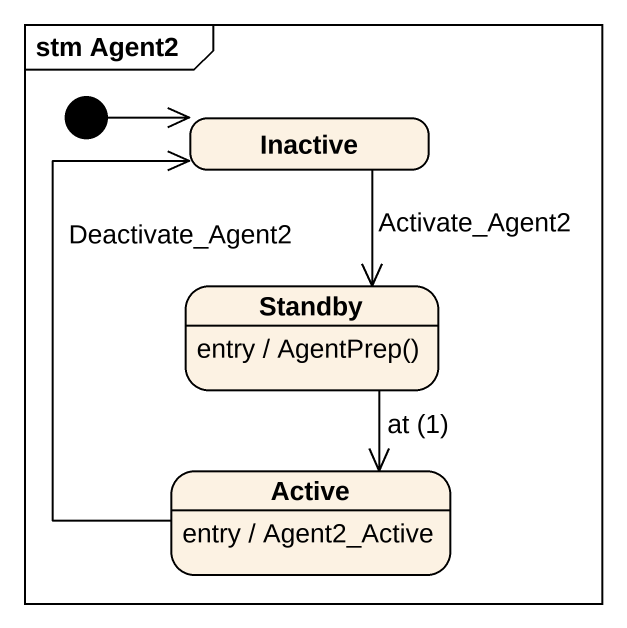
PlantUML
@startuml
mainframe stm Agent2
hide empty description
state Inactive
state Standby
Standby : entry / AgentPrep()
state Active
Active : entry / Agent2_Active
[*] -right-> Inactive
Inactive --> Standby : Activate_Agent2
Standby --> Active : at (1)
Active -up-> Inactive : Deactivate_Agent2
@enduml
